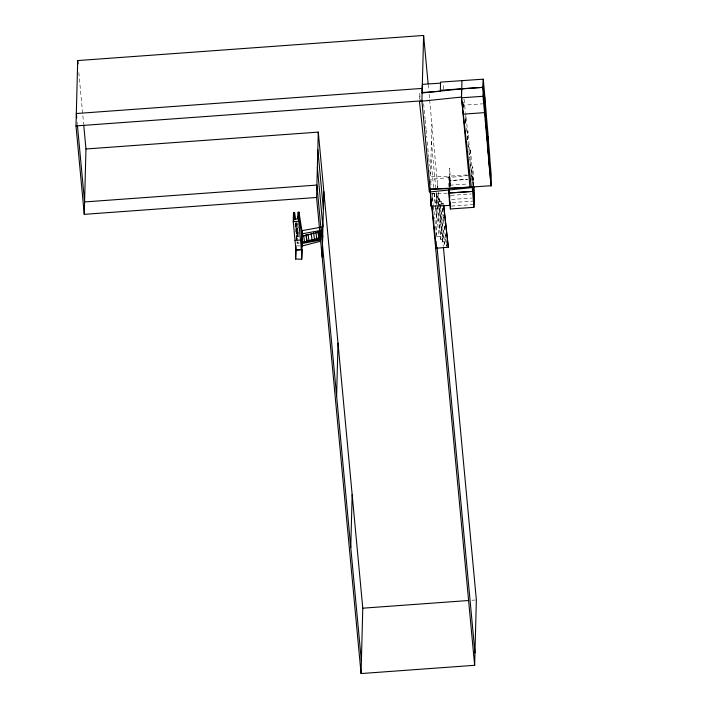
<?xml version="1.0" encoding="UTF-8"?>
<svg xmlns="http://www.w3.org/2000/svg" width="709" height="709" viewBox="0 0 709 709"><rect width="100%" height="100%" fill="white"/><g stroke="black" fill="none" stroke-linecap="round" stroke-linejoin="round"><path stroke-width="0.53" stroke-dasharray="3.54 2.66" d="M449.852 186.494L449.958 180.44L450.295 184.234M450.242 187.433L450.339 177.268L449.541 168.237L449.4 176.311L450.206 185.333M463.571 107.156L463.606 105.171L482.581 103.824M473.275 186.795L473.506 175.557L472.708 166.535L472.38 181.832M473.701 185.545L473.408 178.73M297.807 225.692L295.316 225.879L295.369 223.955L297.86 223.778M298.108 226.419L295.618 226.596L295.671 224.744L298.161 224.558M299.295 227.713L295.972 227.952L296.016 226.499L296.335 229.849L299.65 229.601M296.335 229.849L296.371 228.395L298.028 228.271M295.361 222.821L297.39 235.539L297.514 230.505L296.442 230.469L296.211 239.739L296.282 236.753L300.66 236.487M298.392 232.047L296.725 232.171L296.761 231.01L297.08 234.395L298.737 234.271M297.08 234.395L297.124 232.703L298.781 232.587M299.127 243.364L297.124 243.302L297.213 240.112M419.506 99.384L419.666 93.216L420.428 99.774M430.514 175.717L431.87 123.871M436.904 204.325L436.124 193.309L432.171 193.663L433.217 203.598M436.044 236.336L436.859 205.442M436.886 204.343L437.205 192.201M437.32 187.788L437.435 183.374M438.472 204.573L437.923 196.455L436.044 196.623M446.041 239.881L446.502 244.1L444.437 244.277L439.677 198.91L437.852 199.069M443.63 89.033L443.79 82.909M441.991 206.585L441.698 201.188L439.607 201.374M437.923 196.455L442.744 239.358L440.865 239.527L437.506 205.583M440.413 205.513L444.499 241.813L442.682 241.973L442.744 239.358M444.437 244.277L444.499 241.813M446.502 244.1L446.44 246.324L442.106 207.64M448.815 186.485L449.081 176.16L470.43 174.742M449.276 186.804L449.081 176.16L430.487 176.825M449.719 188.39L449.435 180.609L467.577 179.368L449.435 180.609M471.529 180.361L471.671 175.158L469.775 158.772M472.752 185.217L472.992 178.996L472.832 185.191M473.302 185.731L472.566 174.609L473.373 183.631M296.442 230.469L296.167 239.101L297.239 239.137M296.185 239.403L296.353 233.66L300.749 233.793M297.124 243.302L297.16 242.327L299.127 242.389M297.195 241.246L297.514 230.505M463.535 105.73L463.757 99.384M465.29 120.947L465.512 114.61M465.583 123.428L465.919 113.919M467.302 139.7L467.559 132.308L466.017 115M467.621 139.611L467.913 131.156L469.562 149.546L469.367 154.837M468.454 175.495L430.726 179.421L431.24 184.916M441.636 203.421L443.506 203.253L443.479 204.298L438.197 204.759M436.691 236.593L440.954 236.212M295.068 223.184L297.55 222.998M295.024 224.7L297.514 224.514M298.418 230.886L296.442 231.081L295.05 222.369M299.056 235.415L296.318 235.618L295.104 227.997M471.955 600.266L475.26 600.027M451.004 195.365L471.343 193.974M451.527 199.451L471.662 198.068M452.315 202.526L472.655 201.134M451.518 206.08L474.002 204.547M449.798 185.209L467.984 183.977M431.311 193.725L447.796 193.14M296.291 236.194L298.312 236.265M296.991 245.837L300.031 245.934M296.123 222.289L297.514 231.001M463.447 104.143L463.828 107.413M465.219 119.44L465.6 122.71M466.23 128.178L466.611 131.457M467.116 135.827L467.878 142.385M468.002 143.475L468.755 150.033M468.888 151.123L469.642 157.682M442.522 208.641L443.373 216.174M443.497 217.255L443.976 221.562M444.463 225.87L444.951 230.186M445.429 234.493L445.793 237.728M439.677 198.91L440.289 204.414M438.596 205.672L442.682 241.973M436.124 193.309L437.382 204.493M437.028 205.424L440.865 239.527M434.245 193.477L435.494 204.582M435.618 205.681L439.075 236.381M441.698 201.188L442.044 204.352M433.332 204.697L433.908 210.192M434.023 211.291L434.839 218.992M434.954 220.091L436.576 235.494M297.124 232.703L297.39 235.539M296.371 228.395L296.725 232.171M295.671 224.735L295.972 227.952M295.369 223.955L295.618 226.596M295.148 224.079L295.316 225.879M428.201 84.575L428.706 90.025M429.113 94.394L429.521 98.764M429.627 99.854L437.843 187.788M438.259 192.192L439.598 206.523M439.695 207.622L443.302 246.191M431.409 141.516L435.734 187.805M436.15 192.21L436.974 201.028M430.948 159.171L433.624 187.823M434.138 193.335L435.379 206.558M435.477 207.657L436.505 218.682M423.654 103.682L424.159 109.142M424.266 110.232L425.081 118.97M425.178 120.06L425.994 128.79M426.1 129.889L426.809 137.528M427.217 141.889L427.731 147.348M427.828 148.438L428.653 157.176M428.75 158.267L429.468 165.906M429.876 170.275L430.381 175.735M432.065 193.699L432.366 196.978M432.472 198.068L432.977 203.536M433.394 207.914L433.598 210.094M78.823 72.575L83.618 123.88M77.13 122.258L77.334 124.438M471.228 172.26L469.978 158.204L470.315 148.686L471.955 167.076L471.618 176.594L471.325 173.342M464.165 99.464L465.317 112.447M467.967 144.999L468.259 148.243M463.606 105.171L463.775 107.36M449.081 176.16L449.603 186.839M430.717 181.637L430.877 184.934"/><path stroke-width="1.06" d="M450.543 202.109L450.375 208.969L473.931 207.356L473.86 193.052M461.524 97.798L461.674 88.838L483.148 87.322L483.361 79.16L440.555 82.12L440.342 90.282L483.148 87.322L491.062 185.696L469.97 187.185L461.524 97.798L482.997 96.282L483.281 79.257L484.805 96.282L484.539 112.634L491.045 186.237L491.231 175.167L489.591 156.778M463.491 112.137L463.456 114.131L484.539 112.634L482.997 96.282M473.568 186.848L474.002 204.547L473.674 186.848M473.683 186.556L473.807 197.926M489.405 167.847L489.644 154.784L488.005 136.394M84.256 214.34L85.966 148.987L318.288 132.113L316.577 197.474L84.256 214.34L75.996 125.927L77.706 60.566L423.61 35.45L428.094 83.476M294.554 212.496L294.377 219.178L297.7 218.939L297.877 212.248L298.95 212.168L301.91 230.682L301.414 249.639L295.945 250.047L293.242 221.642L293.482 212.576L294.554 212.496L295.6 219.028M295.635 259.033L295.937 249.976L302.016 249.612L301.706 259.219L295.635 259.033L295.981 245.81M301.414 249.639L298.711 221.243L298.95 212.168M301.786 234.688L301.91 230.682L322.373 226.942L322.4 227.917M301.706 259.219L302.433 233.846L301.821 233.828L301.883 231.666M322.373 226.942L322.258 231.161L321.673 231.276M322.56 238.738L322.639 235.548L322.675 236.531M322.134 256.986L323.845 191.625M336.615 396.056L338.007 343.103M350.769 547.534L352.16 494.581M443.409 247.299L476.359 599.947L474.649 665.299L361.067 673.55L362.778 608.189L318.288 132.113M474.649 665.299L421.899 100.811L423.61 35.45M449.666 202.366L449.586 205.468L430.983 206.133L431.143 199.929M435.725 248.735L435.911 241.503M431.976 206.416L436.381 248.256L448.301 247.202L443.754 205.459M449.798 197.199L449.852 195.126M461.462 97.062L419.453 101.44L429.326 192.024L471.343 187.646L461.462 97.062L461.674 88.838L421.82 92.994M461.745 88.802L461.958 80.64M472.699 187.282L472.593 191.421L449.116 192.999L448.762 188.55L430.159 189.223L430.983 206.133M472.779 187.256L472.673 191.386L449.116 192.999L450.375 208.969M301.857 234.847L301.848 232.765M302.052 245.996L302.362 236.008M320.619 231.542L301.759 236.407L302.362 236.389M320.512 241.273L302.052 245.988L301.821 235.778M301.821 233.873L322.285 230.133L322.56 240.75M318.376 231.834L319.954 231.542M320.433 240.112L302.123 243.462L301.883 235.937M317.96 231.462L318.837 237.869L320.415 237.586L319.537 231.169M306.049 234.661L306.9 241.051L308.92 240.688L308.06 234.298M320.982 239.022L302.087 242.434L304.524 241.822L303.612 235.273M293.242 221.642L298.711 221.243M295.033 240.457L300.501 240.059M75.996 125.927L421.899 100.811M362.778 608.189L468.64 600.505M440.573 83.13L422.387 84.389L422.165 92.551L440.36 91.293M473.931 207.356L472.247 186.999L448.762 188.55L449.586 205.468M430.159 189.223L472.247 186.999M321.638 229.397L322.32 231.107M318.837 237.869L319.404 239.314M317.18 239.713L316.693 238.472L318.908 238.073L318.04 231.657M314.831 240.138L314.424 239.093L316.772 238.676L315.851 232.056M312.341 240.581L312.004 239.748L314.495 239.296L313.546 232.694M309.106 241.166L308.84 240.493L312.066 239.908L311.136 233.35M306.9 241.051L307.094 241.53M304.595 241.982L306.97 241.211L306.111 234.821M301.786 235.211L298.826 216.706L297.753 216.786L298.064 218.718M294.749 218.957L294.439 217.034L293.366 217.105L293.881 220.375M293.482 212.576L293.827 214.747M443.595 205.397L448.301 247.202M422.626 92.773L422.218 88.403L76.315 113.52L76.723 117.889M437.072 247.352L474.977 652.9M317.827 149.714L323.384 209.226M317.366 167.395L322.923 226.907M361.386 661.143L316.896 185.067L84.584 201.941L77.441 125.528M316.577 197.474L361.067 673.55M77.706 60.566L78.008 63.845M83.724 124.97L85.966 148.987M484.805 97.239L486.445 115.629L486.214 126.707L487.863 145.097M486.401 116.161L488.04 134.55L487.819 147.454L489.458 165.844M483.148 87.322L484.672 104.347M484.646 106.474L486.285 124.864M321.673 230.487L321.842 235.929M450.171 202.677L450.472 206.142L450.171 202.677M473.612 190.588L473.275 186.795L473.577 190.561"/></g></svg>
